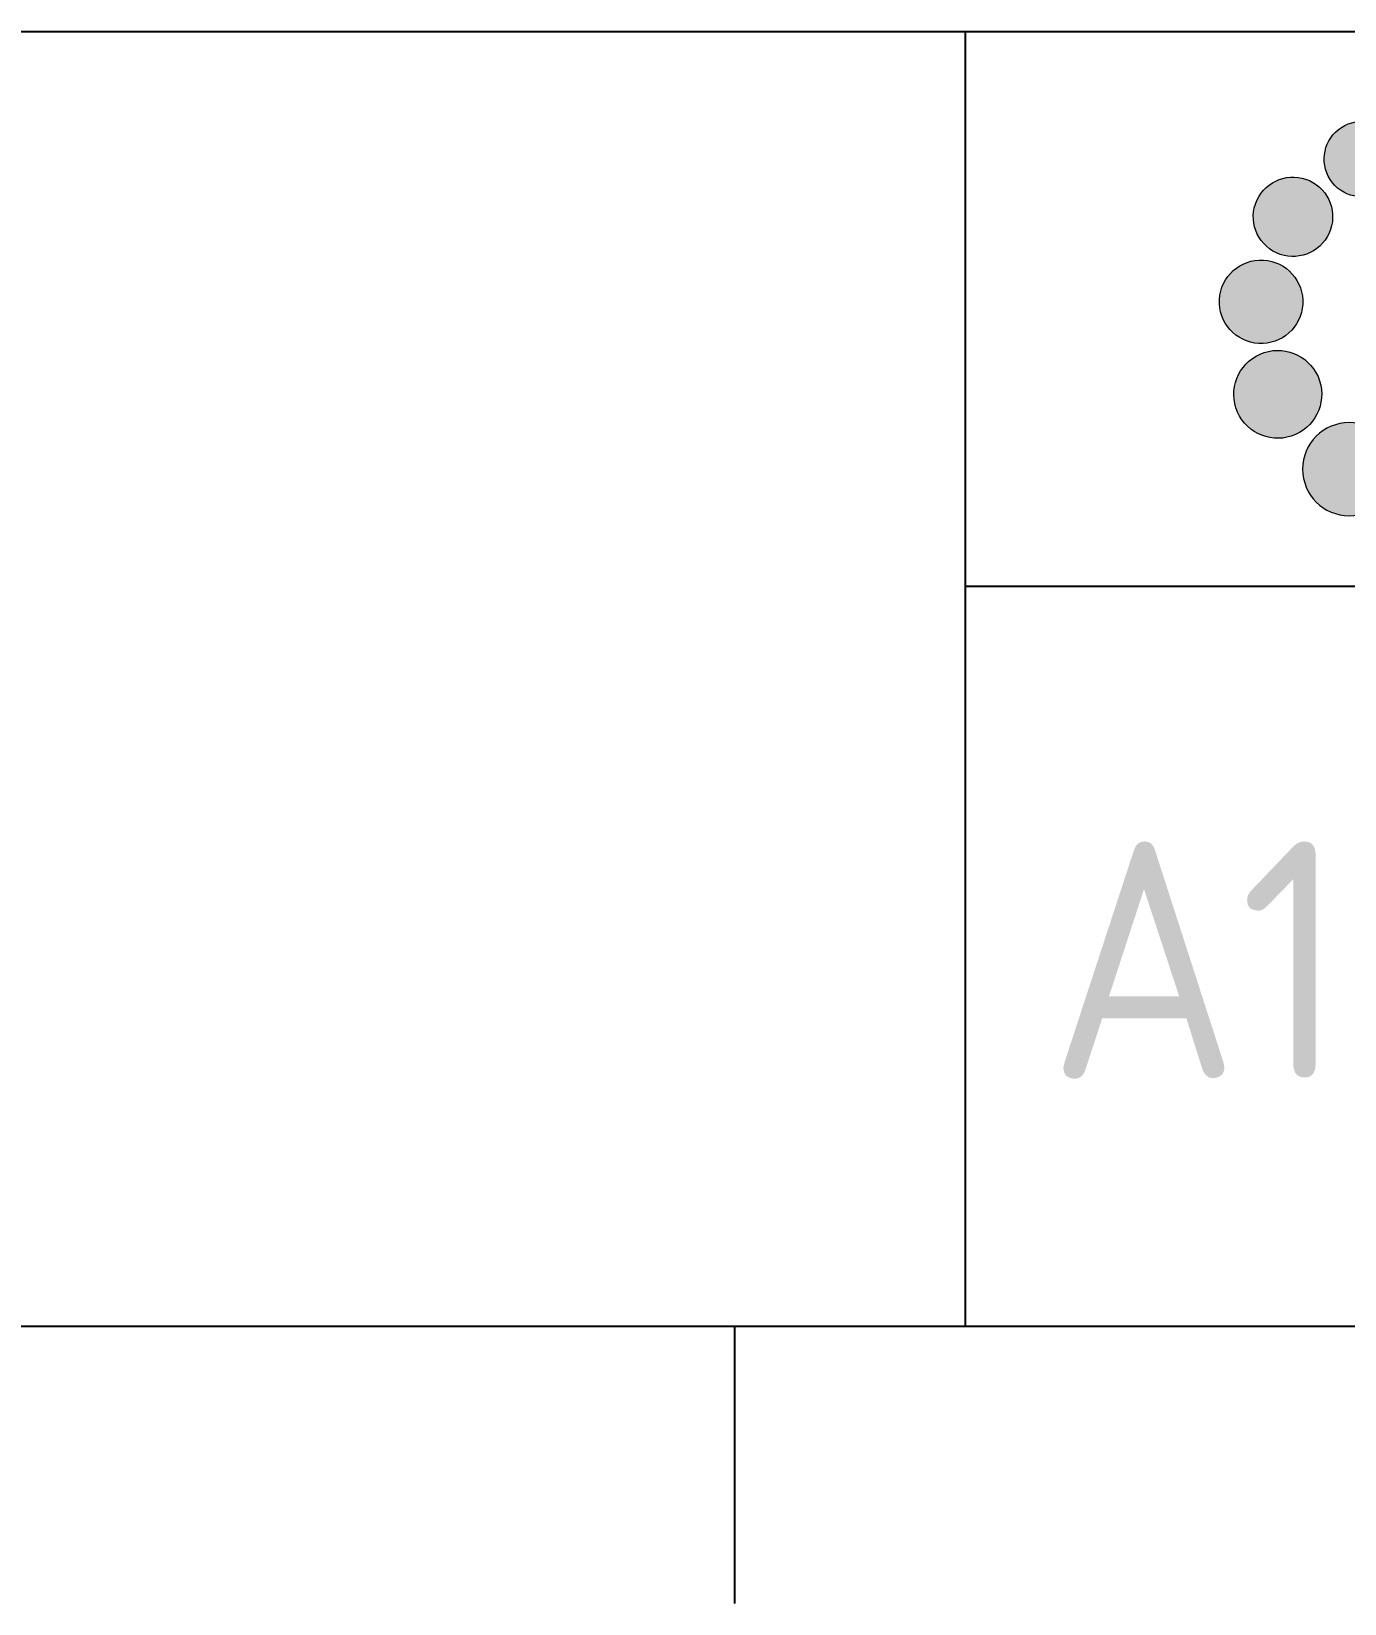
# Paper-space layout 'SHEET2' of a CAD drawing. Header units: metres. Extents: x 0 to 1324, y -5 to 581.
# Drawn here: x 1214.7 to 1257.3, y -5.4 to 45.6 of the extents above; entities that cross this region are included whole.
import ezdxf
from ezdxf.enums import TextEntityAlignment as Align

# ---------------------------------------------------------------- set-up
doc = ezdxf.new("R2010")
doc.units = ezdxf.units.M
doc.layers.get('0').update_dxf_attribs({"color": 6})
doc.layers.add('Notes', color=7, linetype='Continuous')
doc.layers.add('SupportsUG_SP_EXT', color=7, linetype='Continuous')
doc.styles.add('iecISOCP', font='isocp.shx')
doc.styles.get("Standard").update_dxf_attribs({"font": 'arial.ttf'})

# ---------------------------------------------------------------- blocks, each defined once
blk = doc.blocks.new('EE_LOGO')
h = blk.add_hatch(color=7)
edge = h.paths.add_edge_path()
edge.add_spline(control_points=[(-21.117, 5.874), (-21.481, 6.442), (-22.24, 6.607), (-22.806, 6.242), (-23.374, 5.876), (-23.536, 5.12), (-23.174, 4.55), (-22.805, 3.983), (-22.05, 3.82), (-21.483, 4.186), (-20.915, 4.55), (-20.748, 5.308), (-21.117, 5.874)], knot_values=[0, 0, 0, 0, 1, 1, 1, 2, 2, 2, 3, 3, 3, 4, 4, 4, 4], degree=3, periodic=0)
h = blk.add_hatch(color=7)
edge = h.paths.add_edge_path()
edge.add_spline(control_points=[(-23.731, 4.455), (-24.343, 4.811), (-25.134, 4.605), (-25.491, 3.991), (-25.848, 3.376), (-25.641, 2.589), (-25.028, 2.232), (-24.414, 1.872), (-23.625, 2.081), (-23.267, 2.695), (-22.908, 3.308), (-23.116, 4.097), (-23.731, 4.455)], knot_values=[0, 0, 0, 0, 1, 1, 1, 2, 2, 2, 3, 3, 3, 4, 4, 4, 4], degree=3, periodic=0)
h = blk.add_hatch(color=7)
edge = h.paths.add_edge_path()
edge.add_spline(control_points=[(-25.337, 1.937), (-26.085, 1.98), (-26.723, 1.408), (-26.766, 0.662), (-26.811, -0.085), (-26.237, -0.724), (-25.489, -0.767), (-24.742, -0.811), (-24.104, -0.24), (-24.06, 0.508), (-24.019, 1.254), (-24.59, 1.895), (-25.337, 1.937)], knot_values=[0, 0, 0, 0, 1, 1, 1, 2, 2, 2, 3, 3, 3, 4, 4, 4, 4], degree=3, periodic=0)
h = blk.add_hatch(color=7)
edge = h.paths.add_edge_path()
edge.add_spline(control_points=[(-25.445, -1.112), (-26.167, -1.429), (-26.496, -2.272), (-26.178, -2.991), (-25.861, -3.711), (-25.019, -4.04), (-24.298, -3.721), (-23.578, -3.405), (-23.251, -2.563), (-23.566, -1.843), (-23.884, -1.121), (-24.725, -0.793), (-25.445, -1.112)], knot_values=[0, 0, 0, 0, 1, 1, 1, 2, 2, 2, 3, 3, 3, 4, 4, 4, 4], degree=3, periodic=0)
h = blk.add_hatch(color=7)
edge = h.paths.add_edge_path()
edge.add_spline(control_points=[(-24.065, -4.844), (-24.065, -4.01), (-23.389, -3.334), (-22.555, -3.334), (-21.72, -3.334), (-21.044, -4.01), (-21.044, -4.844), (-21.044, -5.678), (-21.721, -6.354), (-22.555, -6.354), (-23.389, -6.354), (-24.065, -5.678), (-24.065, -4.844)], knot_values=[0, 0, 0, 0, 1, 1, 1, 2, 2, 2, 3, 3, 3, 4, 4, 4, 4], degree=3, periodic=0)
at = {"color": 7, "lineweight": 0}
for points in [[(-21.117, 5.874), (-21.481, 6.442), (-22.24, 6.607), (-22.806, 6.242), (-23.374, 5.876), (-23.536, 5.12), (-23.174, 4.55), (-22.805, 3.983), (-22.05, 3.82), (-21.483, 4.186), (-20.915, 4.55), (-20.748, 5.308), (-21.117, 5.874)], [(-23.731, 4.455), (-24.343, 4.811), (-25.134, 4.605), (-25.491, 3.991), (-25.848, 3.376), (-25.641, 2.589), (-25.028, 2.232), (-24.414, 1.872), (-23.625, 2.081), (-23.267, 2.695), (-22.908, 3.308), (-23.116, 4.097), (-23.731, 4.455)], [(-25.337, 1.937), (-26.085, 1.98), (-26.723, 1.408), (-26.766, 0.662), (-26.811, -0.085), (-26.237, -0.724), (-25.489, -0.767), (-24.742, -0.811), (-24.104, -0.24), (-24.06, 0.508), (-24.019, 1.254), (-24.59, 1.895), (-25.337, 1.937)], [(-25.445, -1.112), (-26.167, -1.429), (-26.496, -2.272), (-26.178, -2.991), (-25.861, -3.711), (-25.019, -4.04), (-24.298, -3.721), (-23.578, -3.405), (-23.251, -2.563), (-23.566, -1.843), (-23.884, -1.121), (-24.725, -0.793), (-25.445, -1.112)], [(-24.065, -4.844), (-24.065, -4.01), (-23.389, -3.334), (-22.555, -3.334), (-21.72, -3.334), (-21.044, -4.01), (-21.044, -4.844), (-21.044, -5.678), (-21.721, -6.354), (-22.555, -6.354), (-23.389, -6.354), (-24.065, -5.678), (-24.065, -4.844)]]:
    blk.add_open_spline(points, degree=3, knots=[0, 0, 0, 0, 1, 1, 1, 2, 2, 2, 3, 3, 3, 4, 4, 4, 4], dxfattribs=at)
blk = doc.blocks.new('A1_FRAME_TITLE')
at = {"layer": 'Notes'}
for p, q in [((733.451, 5.973), (733.451, 47.973)), ((733.451, 29.973), (803.451, 29.973))]:
    blk.add_line(p, q, dxfattribs=at)
at = {"layer": 'Notes', "linetype": 'Continuous'}
blk.add_line((725.951, 5.973), (725.951, -3.027), dxfattribs=at)
at = {"layer": 'Notes', "linetype": 'Continuous', "flags": 128}
for points in [[(-11.549, 47.973), (803.451, 47.973)], [(-11.549, 5.973), (803.451, 5.973)]]:
    blk.add_lwpolyline(points, dxfattribs=at)
blk.add_blockref('EE_LOGO', (768.451, 38.618))
blk.add_attdef('DRAFT_NUM', (10.616, 23.294), '', height=2.5, rotation=90)
at = {"layer": 'Notes', "style": 'iecISOCP'}
blk.add_text('A1', height=7.68, dxfattribs=at).set_placement((740.962, 17.856), align=Align.MIDDLE_CENTER)
at = {"layer": 'Notes', "style": 'iecISOCP', "flags": 8}
blk.add_attdef('VERSION_NO', text='', height=2.5, rotation=90, dxfattribs=at).set_placement((281.951, 43.812), align=Align.MIDDLE_CENTER)
at = {"layer": 'Notes', "style": 'iecISOCP'}
for tag, p in [('CAP_NO', (492.272, 43.457)), ('IE_NUM', (492.134, 37.81)), ('REF_No_1', (314.916, 31.955)), ('REF_1', (341.907, 31.955)), ('HV_SWITCH', (492.548, 31.809)), ('GEN_WO', (421.383, 31.409)), ('REF_No_2', (314.916, 25.955)), ('REF_2', (341.907, 25.955)), ('OH_WO', (421.383, 25.457)), ('UBD_REF', (492.134, 25.473)), ('REF_No_3', (314.916, 19.955)), ('REF_3', (341.907, 19.955)), ('UG_WO', (421.383, 19.697)), ('GIS_MAP_No', (492.134, 19.688)), ('REF_No_4', (314.916, 13.955)), ('REF_4', (341.907, 13.955)), ('HV_OP_DIAG', (492.411, 13.844)), ('SUB_WO', (421.383, 13.457)), ('LGA', (492.03, 7.423)), ('ExportID', (-11.467, 2.39))]:
    blk.add_attdef(tag, p, '', height=2.5, dxfattribs=at)
for tag, height, p in [('T1', 3.5, (663.658, 39.465)), ('T2', 3.5, (663.658, 34.346)), ('scale', 2.5, (547.041, 33.269)), ('T3', 3.5, (663.658, 28.92)), ('DRAWN', 2.5, (547.041, 25.368)), ('T4', 3.5, (663.658, 23.657)), ('REV', 5, (799.139, 17.095)), ('T5', 3.5, (663.658, 18.231)), ('DATE', 2.5, (547.041, 16.88)), ('T6', 3.5, (663.658, 12.969)), ('CHD', 2.5, (547.041, 8.88)), ('DESIGN', 2.5, (584.701, 9.155))]:
    blk.add_attdef(tag, text='', height=height, dxfattribs=at).set_placement(p, align=Align.CENTER)
blk.add_attdef('NUM', text='', height=7, dxfattribs=at).set_placement((771.451, 20.118), align=Align.MIDDLE_CENTER)
for tag, p in [('NS', (769.797, 8.119)), ('SHTS', (784.496, 8.119))]:
    blk.add_attdef(tag, text='', height=2.5, dxfattribs=at).set_placement(p, align=Align.MIDDLE)
at = {"layer": 'Notes', "style": 'iecISOCP', "flags": 1}
for tag, p in [('ProjectType', (-6.374, -26.797)), ('ProjectNumber', (3.011, -26.818)), ('DrawingNumber', (14.965, -26.803)), ('ProjectDescription', (27.015, -26.825)), ('ExportDate', (39.735, -26.789)), ('ExportUserName', (48.606, -26.8)), ('DesignerCompanyName', (60.935, -26.793)), ('ExportAreaOfInterest', (76.551, -26.813)), ('GIS_SUCCESS', (91.448, -26.78)), ('CAD_SUCCESS', (101.24, -26.783)), ('DEPOTCODE', (111.557, -26.877)), ('ExportCategories', (119.534, -26.797)), ('Comments', (133.836, -26.883))]:
    blk.add_attdef(tag, p, '', height=1, dxfattribs=at)

psp = doc.layouts.new('SHEET2')

# ---------------------------------------------------------------- block references
at = {"layer": 'SupportsUG_SP_EXT'}
psp.add_blockref('A1_FRAME_TITLE', (511.506, -2.327), dxfattribs=at)

doc.saveas('drawing.dxf')
